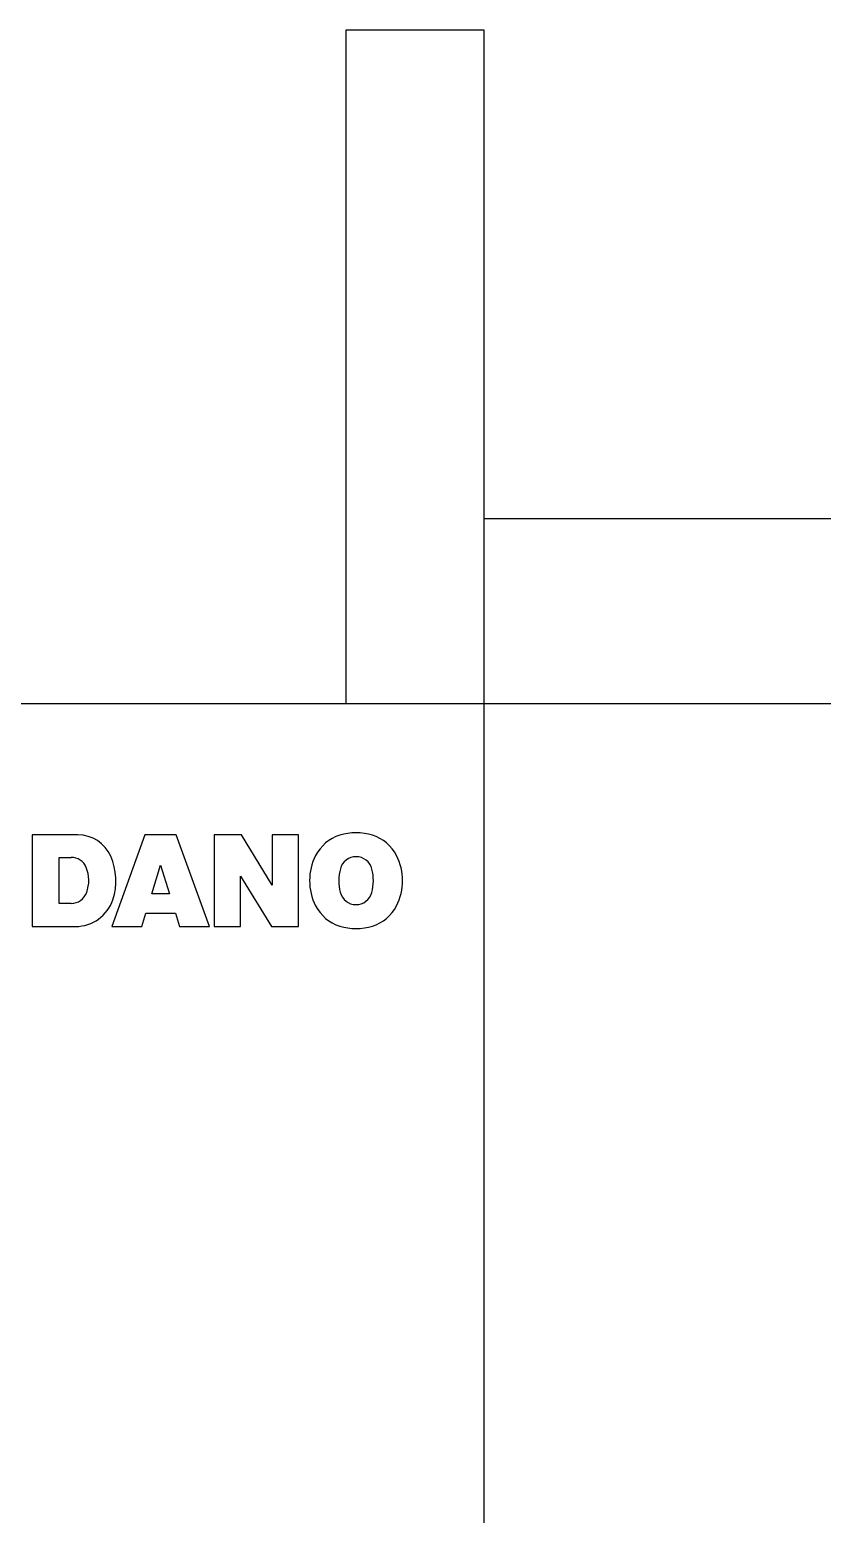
# Model space of a CAD drawing. Extents: x -120528 to -38681, y -40362 to 40632.
# Drawn here: x -42510 to -41904, y -37813 to -36679 of the extents above; entities that cross this region are included whole.
import ezdxf

# ---------------------------------------------------------------- set-up
doc = ezdxf.new("R2010")
doc.units = 0
doc.layers.get('0').update_dxf_attribs({"linetype": 'CONTINUOUS'})

msp = doc.modelspace()

# ---------------------------------------------------------------- linework, layer by layer
at = {"color": 40, "linetype": 'Continuous'}
for p, q in [((-42268.06, -36678.87), (-42163.06, -36678.87)), ((-42268.06, -37193.87), (-42268.06, -36678.87)), ((-42163.06, -36678.87), (-42163.06, -37193.87)), ((-42163.06, -37052.33), (-41299.06, -37052.33)), ((-42163.06, -37193.87), (-42965.06, -37193.87)), ((-41529.06, -37193.87), (-42163.06, -37193.87)), ((-42163.06, -37193.87), (-42163.06, -38013.87)), ((-42473.09, -37293.87), (-42508.07, -37293.87)), ((-42508.07, -37293.87), (-42508.07, -37363.88)), ((-42421.88, -37293.87), (-42447.21, -37363.88)), ((-42397.96, -37293.87), (-42421.88, -37293.87)), ((-42372.63, -37363.88), (-42397.96, -37293.87)), ((-42368.94, -37293.87), (-42368.94, -37363.88)), ((-42348.18, -37293.87), (-42368.94, -37293.87)), ((-42324.61, -37332.21), (-42348.18, -37293.87)), ((-42324.61, -37293.87), (-42324.61, -37332.21)), ((-42304.56, -37293.87), (-42324.61, -37293.87)), ((-42304.56, -37363.88), (-42304.56, -37293.87)), ((-42487.31, -37346.29), (-42487.31, -37311.11)), ((-42487.31, -37311.11), (-42478.18, -37311.11)), ((-42416.64, -37338.9), (-42409.92, -37317.09)), ((-42409.92, -37317.09), (-42403.2, -37338.9)), ((-42348.89, -37325.53), (-42325.32, -37363.88)), ((-42348.89, -37363.88), (-42348.89, -37325.53)), ((-42403.2, -37338.9), (-42416.64, -37338.9)), ((-42478.29, -37346.29), (-42487.31, -37346.29)), ((-42424.34, -37363.88), (-42421.2, -37353.67)), ((-42421.2, -37353.67), (-42398.64, -37353.67)), ((-42398.64, -37353.67), (-42395.5, -37363.88)), ((-42508.07, -37363.88), (-42474.77, -37363.88)), ((-42447.21, -37363.88), (-42424.34, -37363.88)), ((-42395.5, -37363.88), (-42372.63, -37363.88)), ((-42368.94, -37363.88), (-42348.89, -37363.88)), ((-42325.32, -37363.88), (-42304.56, -37363.88))]:
    msp.add_line(p, q, dxfattribs=at)
for centre, radius, start, end in [((-42473.09, -37321.31), 27.44, 23.9326, 90), ((-42263.93, -37323.75), 30.96, 107.26311, 152.93811), ((-42260.59, -37334.5), 42.21, 72.73585, 107.26311), ((-42257.25, -37323.75), 30.96, 27.06152, 72.73585), ((-42478.18, -37323.42), 12.31, 22.21298, 90), ((-42491.53, -37328.87), 26.74, 340.27529, 22.21298), ((-42490.13, -37328.87), 46.08, 341.62604, 23.9326), ((-42253.91, -37328.87), 42.21, 152.93811, 207.06207), ((-42238.25, -37328.87), 35.53, 165.13235, 194.5082), ((-42260.59, -37323.02), 12.44, 14.17623, 164.79948), ((-42267.27, -37328.87), 42.21, 332.93824, 27.06152), ((-42282.93, -37328.87), 35.53, 345.13138, 14.5091), ((-42478.29, -37333.62), 12.66, 270, 340.27529), ((-42260.59, -37334.73), 12.44, 194.17358, 344.79677), ((-42474.77, -37333.97), 29.9, 270, 341.62604), ((-42263.93, -37333.99), 30.96, 207.06207, 252.73699), ((-42257.25, -37333.99), 30.96, 287.26405, 332.93824), ((-42260.59, -37323.24), 42.21, 252.73699, 287.26405)]:
    msp.add_arc(centre, radius, start, end, dxfattribs=at)

doc.saveas('drawing.dxf')
